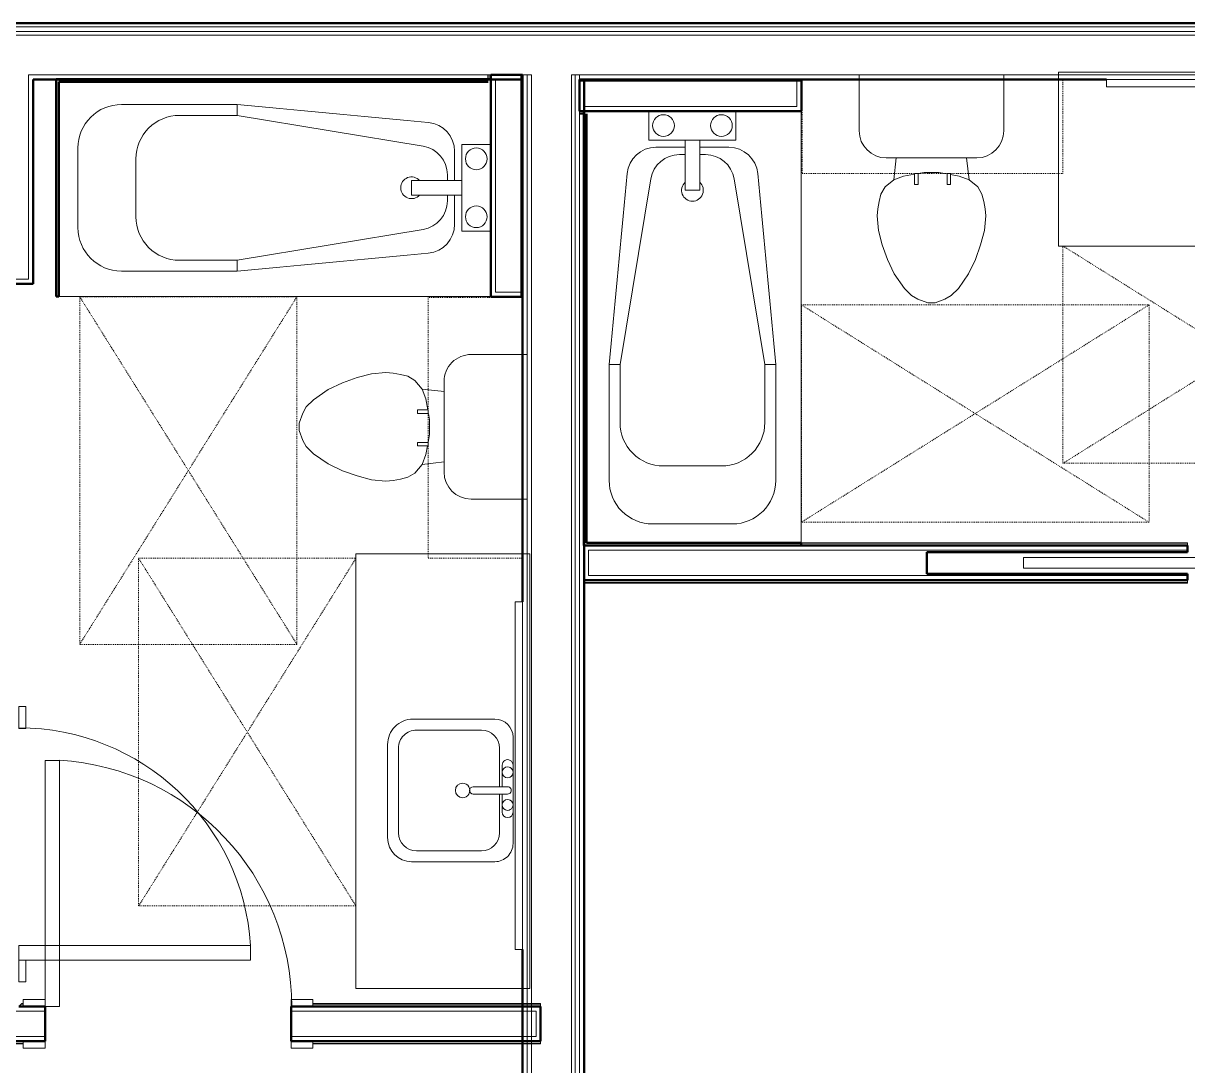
# Model space of a CAD drawing. Header units: inches. Extents: x -4218 to -1830, y 9756 to 12426.
# Drawn here: x -3411.9 to -3251.1, y 10237.2 to 10381.2 of the extents above; entities that cross this region are included whole.
import ezdxf

# ---------------------------------------------------------------- set-up
doc = ezdxf.new("R2010")
doc.units = ezdxf.units.IN
doc.header["$MEASUREMENT"] = 0
doc.linetypes.add('Dash', pattern=[0.25, 0.125, -0.125])
for name, color, linetype, lineweight in [('0-1', 7, 'Continuous', 5), ('0-2', 252, 'Continuous', 9), ('A-DOOR-1', 7, 'Continuous', 9), ('A-DOOR-2', 50, 'Continuous', 20), ('A-DOOR-FRAM-1', 50, 'Continuous', 20), ('A-GENM-HDLN-1', 7, 'Dash', 9), ('A-WALL-1', 250, 'Continuous', 50), ('A-WALL-2', 10, 'Continuous', 13), ('A-WALL-3', 253, 'Continuous', 9), ('A-WALL-4', 254, 'Continuous', 9), ('A-WALL-5', 252, 'Continuous', 9), ('A-WALL-6', 7, 'Continuous', 9), ('I-WALL-1', 250, 'Continuous', 50), ('I-WALL-2', 254, 'Continuous', 9), ('I-WALL-3', 253, 'Continuous', 9), ('I-WALL-4', 252, 'Continuous', 9), ('P-SANR-FIXT-1', 7, 'Continuous', 9), ('P-SANR-FIXT-2', 252, 'Continuous', 9), ('P-SANR-FIXT-3', 253, 'Continuous', 9), ('P-SANR-FIXT-5', 254, 'Continuous', 9), ('Q-CASE-2', 252, 'Continuous', 9), ('Q-CASE-3', 7, 'Continuous', 9), ('Q-CASE-5', 254, 'Continuous', 9), ('Q-CASE-6', 7, 'Dash', 9)]:
    doc.layers.add(name, color=color, linetype=linetype, lineweight=lineweight)

# ---------------------------------------------------------------- blocks, each defined once
blk = doc.blocks.new('Basic Wall _ INT - W4BØF - _5_8 GYP - 2X4 WOOD_BATT_ - 5_8 GYP_ - ___-2683470-BACKGROUND - 1ST FLOOR')
at = {"layer": 'A-WALL-3'}
for p, q in [((-3412.5, 10245.41), (-3412.52, 10245.39)), ((-3412.32, 10245.59), (-3412.38, 10245.53)), ((-3412.17, 10245.74), (-3412.32, 10245.6)), ((-3412.11, 10245.8), (-3412.17, 10245.74)), ((-3371.9, 10245.39), (-3374.9, 10245.39)), ((-3342.97, 10245.74), (-3340.47, 10245.74)), ((-3340.47, 10245.39), (-3342.97, 10245.39)), ((-3340.47, 10245.74), (-3340.47, 10245.8)), ((-3340.47, 10245.6), (-3340.47, 10245.74)), ((-3340.47, 10245.53), (-3340.47, 10245.59)), ((-3340.47, 10245.39), (-3340.47, 10245.41))]:
    blk.add_line(p, q, dxfattribs=at)
at = {"layer": 'A-WALL-5'}
for p, q in [((-3411.9, 10245.39), (-3412.52, 10245.39)), ((-3412.17, 10245.74), (-3411.9, 10245.74)), ((-3371.9, 10245.74), (-3342.98, 10245.74)), ((-3342.98, 10245.39), (-3371.9, 10245.39)), ((-3342.97, 10245.8), (-3340.47, 10245.8)), ((-3340.47, 10245.51), (-3342.97, 10245.51)), ((-3340.47, 10245.8), (-3340.47, 10245.51)), ((-3340.47, 10245.51), (-3340.47, 10245.43)), ((-3340.47, 10245.43), (-3340.47, 10245.39))]:
    blk.add_line(p, q, dxfattribs=at)
at = {"layer": 'A-WALL-6'}
for p, q in [((-3411.9, 10245.51), (-3412.4, 10245.51)), ((-3412.11, 10245.8), (-3411.9, 10245.8)), ((-3371.9, 10245.8), (-3342.98, 10245.8)), ((-3342.98, 10245.51), (-3371.9, 10245.51))]:
    blk.add_line(p, q, dxfattribs=at)
at = {"layer": 'A-WALL-6', "flags": 128}
for points in [[(-3412.48, 10245.43), (-3412.46, 10245.45), (-3412.44, 10245.47), (-3412.42, 10245.49), (-3412.41, 10245.5), (-3412.4, 10245.51), (-3412.4, 10245.51)], [(-3412.4, 10245.51), (-3412.38, 10245.53), (-3412.32, 10245.59), (-3412.23, 10245.68), (-3412.11, 10245.8)]]:
    blk.add_lwpolyline(points, dxfattribs=at)
blk = doc.blocks.new('Basic Wall _ INT - W4BØF - _5_8 GYP - 2X4 WOOD_BATT_ - 5_8 GYP_ - ___-2683471-BACKGROUND - 1ST FLOOR')
at = {"layer": 'A-WALL-3'}
for p, q in [((-3414.9, 10240.64), (-3414.9, 10240.62)), ((-3414.9, 10240.5), (-3414.9, 10240.44)), ((-3414.9, 10240.43), (-3414.9, 10240.29)), ((-3414.9, 10240.29), (-3414.9, 10240.23)), ((-3408.9, 10240.64), (-3411.9, 10240.64)), ((-3371.9, 10240.64), (-3374.9, 10240.64)), ((-3340.47, 10240.64), (-3342.97, 10240.64)), ((-3342.97, 10240.29), (-3340.47, 10240.29)), ((-3340.47, 10240.62), (-3340.47, 10240.64)), ((-3340.47, 10240.44), (-3340.47, 10240.5)), ((-3340.47, 10240.29), (-3340.47, 10240.43)), ((-3340.47, 10240.23), (-3340.47, 10240.29))]:
    blk.add_line(p, q, dxfattribs=at)
at = {"layer": 'A-WALL-5'}
for p, q in [((-3411.9, 10240.64), (-3414.9, 10240.64)), ((-3414.9, 10240.29), (-3411.9, 10240.29)), ((-3342.98, 10240.64), (-3371.9, 10240.64)), ((-3371.9, 10240.29), (-3342.98, 10240.29)), ((-3342.97, 10240.51), (-3340.47, 10240.51)), ((-3342.97, 10240.23), (-3340.47, 10240.23)), ((-3340.47, 10240.64), (-3340.47, 10240.6)), ((-3340.47, 10240.6), (-3340.47, 10240.51)), ((-3340.47, 10240.51), (-3340.47, 10240.23))]:
    blk.add_line(p, q, dxfattribs=at)
at = {"layer": 'A-WALL-6'}
for p, q in [((-3414.9, 10240.6), (-3414.9, 10240.64)), ((-3414.9, 10240.51), (-3414.9, 10240.6)), ((-3414.9, 10240.51), (-3411.9, 10240.51)), ((-3414.9, 10240.23), (-3414.9, 10240.51)), ((-3414.9, 10240.23), (-3411.9, 10240.23)), ((-3371.9, 10240.51), (-3342.98, 10240.51)), ((-3371.9, 10240.23), (-3342.98, 10240.23))]:
    blk.add_line(p, q, dxfattribs=at)
blk = doc.blocks.new('SWING - SINGLE - FLUSH - 2-8 x 6-8 - PASSAGE-3199406-BACKGROUND - 1ST FLOOR')
at = {"layer": 'A-DOOR-1'}
blk.add_arc((16, 2.37), 32.07, 93.5759, 180, dxfattribs=at)
at = {"layer": 'A-DOOR-2'}
for p, q in [((14, 2.37), (14, 34.38)), ((16, 34.38), (14, 34.38)), ((16, 2.37), (16, 34.38)), ((16, 2.37), (14, 2.37))]:
    blk.add_line(p, q, dxfattribs=at)
at = {"layer": 'A-DOOR-FRAM-1'}
for p, q in [((-16, 3.37), (-19, 3.37)), ((-19, 3.37), (-19, 2.37)), ((-16, 2.37), (-16, 3.37)), ((19, 3.37), (16, 3.37)), ((16, 3.37), (16, 2.37)), ((19, 2.37), (19, 3.37)), ((-19, 2.37), (-16, 2.37)), ((16, 2.37), (19, 2.37)), ((-16, -2.38), (-19, -2.38)), ((-19, -2.38), (-19, -3.38)), ((-16, -3.38), (-16, -2.38)), ((19, -2.38), (16, -2.38)), ((16, -2.38), (16, -3.38)), ((19, -3.38), (19, -2.38)), ((-19, -3.38), (-16, -3.38)), ((16, -3.38), (19, -3.38))]:
    blk.add_line(p, q, dxfattribs=at)
blk = doc.blocks.new('SWING - SINGLE - FLUSH - 2-10 x 6-8 - PRIVACY-3199405-BACKGROUND - 1ST FLOOR')
at = {"layer": 'A-DOOR-1'}
blk.add_arc((17, -2.38), 34.07, 180, 266.6343, dxfattribs=at)
at = {"layer": 'A-DOOR-2'}
for p, q in [((15, -2.38), (15, -36.38)), ((17, -2.38), (15, -2.38)), ((17, -2.38), (17, -36.38)), ((17, -36.38), (15, -36.38))]:
    blk.add_line(p, q, dxfattribs=at)
at = {"layer": 'A-DOOR-FRAM-1'}
for p, q in [((-20, 2.37), (-20, 3.37)), ((-20, 3.37), (-17, 3.37)), ((-17, 3.37), (-17, 2.37)), ((17, 2.37), (17, 3.37)), ((17, 3.37), (20, 3.37)), ((20, 3.37), (20, 2.37)), ((-17, 2.37), (-20, 2.37)), ((20, 2.37), (17, 2.37)), ((-20, -2.38), (-17, -2.38)), ((-20, -3.38), (-20, -2.38)), ((-17, -2.38), (-17, -3.38)), ((17, -2.38), (20, -2.38)), ((17, -3.38), (17, -2.38)), ((20, -2.38), (20, -3.38)), ((-17, -3.38), (-20, -3.38)), ((20, -3.38), (17, -3.38))]:
    blk.add_line(p, q, dxfattribs=at)
blk = doc.blocks.new('Basic Wall _ INT - W4BØF - _5_8 GYP - 2X4 WOOD_BATT_ - 5_8 GYP_ - ___-2701494-BACKGROUND - 1ST FLOOR')
at = {"layer": 'A-WALL-3'}
for p, q in [((-3334.47, 10304.29), (-3334.47, 10304.27)), ((-3334.47, 10304.15), (-3334.47, 10304.09)), ((-3334.47, 10304.08), (-3334.47, 10303.94)), ((-3334.47, 10303.94), (-3334.47, 10303.88))]:
    blk.add_line(p, q, dxfattribs=at)
at = {"layer": 'A-WALL-5'}
for p, q in [((-3334.47, 10304.25), (-3334.47, 10304.29)), ((-3334.47, 10304.29), (-3251.15, 10304.29)), ((-3334.47, 10304.16), (-3334.47, 10304.25)), ((-3334.47, 10304.14), (-3334.47, 10304.16)), ((-3334.47, 10304.09), (-3334.47, 10304.14)), ((-3334.47, 10303.88), (-3334.47, 10304.09)), ((-3251.15, 10303.94), (-3334.47, 10303.94)), ((-3251.15, 10304.27), (-3251.15, 10304.29)), ((-3251.15, 10304.09), (-3251.15, 10304.15)), ((-3251.15, 10303.94), (-3251.15, 10304.08)), ((-3251.15, 10303.88), (-3251.15, 10303.94)), ((-3217.15, 10304.29), (-3217.15, 10304.27)), ((-3217.15, 10304.29), (-3208.35, 10304.29)), ((-3217.15, 10304.15), (-3217.15, 10304.09)), ((-3217.15, 10304.08), (-3217.15, 10303.94)), ((-3217.15, 10303.94), (-3217.15, 10303.88)), ((-3208.35, 10303.94), (-3217.15, 10303.94)), ((-3208.35, 10304.27), (-3208.35, 10304.29)), ((-3208.35, 10304.09), (-3208.35, 10304.15)), ((-3208.35, 10303.94), (-3208.35, 10304.08)), ((-3208.35, 10303.88), (-3208.35, 10303.94))]:
    blk.add_line(p, q, dxfattribs=at)
at = {"layer": 'A-WALL-6'}
for p, q in [((-3334.47, 10304.16), (-3251.15, 10304.16)), ((-3251.15, 10303.88), (-3334.47, 10303.88)), ((-3251.15, 10304.29), (-3251.15, 10304.25)), ((-3251.15, 10304.25), (-3251.15, 10304.16)), ((-3251.15, 10304.16), (-3251.15, 10303.88)), ((-3217.15, 10304.25), (-3217.15, 10304.29)), ((-3217.15, 10304.16), (-3217.15, 10304.25)), ((-3217.15, 10304.16), (-3208.35, 10304.16)), ((-3217.15, 10303.88), (-3217.15, 10304.16)), ((-3208.35, 10303.88), (-3217.15, 10303.88)), ((-3208.35, 10304.29), (-3208.35, 10304.25)), ((-3208.35, 10304.25), (-3208.35, 10304.16)), ((-3208.35, 10304.16), (-3208.35, 10303.88))]:
    blk.add_line(p, q, dxfattribs=at)
blk = doc.blocks.new('Basic Wall _ INT - W4BØF - _5_8 GYP - 2X4 WOOD_BATT_ - 5_8 GYP_ - ___-2701495-BACKGROUND - 1ST FLOOR')
at = {"layer": 'A-WALL-3'}
for p, q in [((-3208.64, 10309.39), (-3208.75, 10309.39)), ((-3208.55, 10309.39), (-3208.63, 10309.39)), ((-3208.49, 10309.39), (-3208.54, 10309.39)), ((-3208.35, 10309.45), (-3208.35, 10309.16)), ((-3208.35, 10309.16), (-3208.35, 10309.1))]:
    blk.add_line(p, q, dxfattribs=at)
at = {"layer": 'A-WALL-4'}
for p, q in [((-3208.35, 10309.39), (-3208.35, 10309.45)), ((-3208.35, 10309.25), (-3208.35, 10309.39)), ((-3208.35, 10309.18), (-3208.35, 10309.24)), ((-3208.35, 10309.04), (-3208.35, 10309.06))]:
    blk.add_line(p, q, dxfattribs=at)
at = {"layer": 'A-WALL-5'}
for p, q in [((-3251.15, 10309.39), (-3304.51, 10309.39)), ((-3304.51, 10309.04), (-3251.15, 10309.04)), ((-3251.15, 10309.39), (-3251.15, 10309.45)), ((-3251.15, 10309.25), (-3251.15, 10309.39)), ((-3251.15, 10309.18), (-3251.15, 10309.24)), ((-3251.15, 10309.04), (-3251.15, 10309.06)), ((-3217.15, 10309.45), (-3217.15, 10309.39)), ((-3217.15, 10309.39), (-3217.15, 10309.25)), ((-3208.76, 10309.39), (-3217.15, 10309.39)), ((-3217.15, 10309.24), (-3217.15, 10309.18)), ((-3217.15, 10309.06), (-3217.15, 10309.04)), ((-3217.15, 10309.04), (-3208.35, 10309.04)), ((-3208.64, 10309.45), (-3208.75, 10309.45)), ((-3208.55, 10309.45), (-3208.63, 10309.45)), ((-3208.49, 10309.45), (-3208.54, 10309.45)), ((-3208.35, 10309.1), (-3208.35, 10309.08)), ((-3208.35, 10309.08), (-3208.35, 10309.04))]:
    blk.add_line(p, q, dxfattribs=at)
at = {"layer": 'A-WALL-6'}
for p, q in [((-3251.15, 10309.45), (-3304.51, 10309.45)), ((-3251.15, 10309.16), (-3304.51, 10309.16)), ((-3251.15, 10309.45), (-3251.15, 10309.16)), ((-3251.15, 10309.16), (-3251.15, 10309.08)), ((-3251.15, 10309.08), (-3251.15, 10309.04)), ((-3217.15, 10309.16), (-3217.15, 10309.45)), ((-3208.76, 10309.45), (-3217.15, 10309.45)), ((-3208.35, 10309.16), (-3217.15, 10309.16)), ((-3217.15, 10309.08), (-3217.15, 10309.16)), ((-3217.15, 10309.04), (-3217.15, 10309.08))]:
    blk.add_line(p, q, dxfattribs=at)
blk = doc.blocks.new('POCKET - FLUSH - 2-10 x 6-8-2882529-BACKGROUND - 1ST FLOOR')
at = {"layer": 'A-DOOR-2'}
for p, q in [((-39.67, 0.75), (-39.67, -0.75)), ((-5.67, 0.75), (-39.67, 0.75)), ((-5.67, -0.75), (-5.67, 0.75)), ((-39.67, -0.75), (-5.67, -0.75))]:
    blk.add_line(p, q, dxfattribs=at)
blk = doc.blocks.new('Toilet-Domestic-3D - Toilet-Domestic-3D-V110-BACKGROUND - 1ST FLOOR')
at = {"layer": 'P-SANR-FIXT-1'}
for p, q in [((-2.74, 11), (-1.87, 11.5)), ((-1.87, 11.5), (-0.5, 12)), ((-0.5, 12), (0.5, 12)), ((0.5, 12), (1.87, 11.5)), ((1.87, 11.5), (2.74, 11)), ((-5.13, 8), (-3.74, 10)), ((-3.74, 10), (-2.74, 11)), ((2.74, 11), (3.74, 10)), ((3.74, 10), (5.13, 8)), ((-6.06, 6), (-5.13, 8)), ((5.13, 8), (6.06, 6)), ((-6.79, 4), (-6.06, 6)), ((6.06, 6), (6.79, 4)), ((-7.33, 1.99), (-6.79, 4)), ((6.79, 4), (7.33, 1.99)), ((-7.5, 0), (-7.33, 1.99)), ((7.33, 1.99), (7.5, 0)), ((-7.41, -1), (-7.5, 0)), ((-7.24, -2), (-7.41, -1)), ((7.41, -1), (7.24, -2)), ((7.5, 0), (7.41, -1)), ((-6.97, -3), (-7.24, -2)), ((-6.4, -4), (-6.97, -3)), ((6.97, -3), (6.4, -4)), ((7.24, -2), (6.97, -3)), ((-5.21, -5), (-6.4, -4)), ((6.4, -4), (5.21, -5)), ((-3.84, -5.5), (-5.21, -5)), ((-4.86, -8.02), (-5.21, -5)), ((-2.65, -5.71), (-3.84, -5.5)), ((-1, -6), (-2.16, -5.8)), ((1, -6), (-1, -6)), ((1.85, -5.85), (1, -6)), ((3.84, -5.5), (2.34, -5.76)), ((5.21, -5), (3.84, -5.5)), ((4.86, -8.02), (5.21, -5)), ((6.25, -8.02), (-6.25, -8.02)), ((-9.98, -11.75), (-9.98, -18.85)), ((9.98, -18.85), (9.98, -11.75))]:
    blk.add_line(p, q, dxfattribs=at)
for centre, start, end in [((-6.25, -11.75), 90, 180), ((6.25, -11.75), 0, 90)]:
    blk.add_arc(centre, 3.73, start, end, dxfattribs=at)
at = {"layer": 'P-SANR-FIXT-2'}
for p, q in [((-9.98, -18.85), (-9.98, -19.48)), ((9.98, -19.48), (9.98, -18.85))]:
    blk.add_line(p, q, dxfattribs=at)
at = {"layer": 'P-SANR-FIXT-3'}
blk.add_line((-9.98, -19.48), (9.98, -19.48), dxfattribs=at)
blk = doc.blocks.new('Bath Vanity - Bath Vanity 60_-V129-BACKGROUND - 1ST FLOOR')
at = {"layer": 'Q-CASE-2'}
for p, q in [((30.74, 0), (-29.26, 0)), ((-29.26, 0), (-29.26, -1)), ((30.74, -0.38), (30.74, 0)), ((30.74, -1), (30.74, -0.38))]:
    blk.add_line(p, q, dxfattribs=at)
at = {"layer": 'Q-CASE-3'}
for p, q in [((-29.26, -1), (-29.26, -24)), ((30.74, -24), (30.74, -1)), ((-29.26, -24), (30.74, -24))]:
    blk.add_line(p, q, dxfattribs=at)
blk = doc.blocks.new('Bath Tub - Maestro - 60_x30_-V115-BACKGROUND - 1ST FLOOR')
at = {"layer": 'P-SANR-FIXT-1'}
for p, q in [((59.62, 0), (0.37, 0)), ((35, -3.5), (51, -3.5)), ((35, -5), (35, -3.5)), ((35, -5), (9.35, -9.26)), ((43, -5), (35, -5)), ((4, -9), (0.37, -9)), ((4, -14), (4, -9)), ((57, -9.5), (57, -20.5)), ((5, -14), (5, -9.96)), ((49, -19), (49, -11)), ((4, -16), (4, -14)), ((4, -14), (10.94, -14)), ((6, -13.2), (6, -14)), ((10.94, -16), (10.94, -14)), ((4, -21), (4, -16)), ((10.94, -16), (4, -16)), ((5, -20.04), (5, -16)), ((6, -16), (6, -16.8)), ((9.35, -20.74), (35, -25)), ((0.37, -21), (4, -21)), ((35, -25), (35, -26.5)), ((35, -25), (43, -25)), ((51, -26.5), (35, -26.5))]:
    blk.add_line(p, q, dxfattribs=at)
at = {"layer": 'P-SANR-FIXT-1', "flags": 128}
for points in [[(8.63, -5.97), (11.56, -5.7), (14.49, -5.42), (17.42, -5.15), (20.35, -4.87), (23.28, -4.6), (26.21, -4.32), (29.14, -4.05), (32.07, -3.77), (35, -3.5)], [(35, -26.5), (32.07, -26.23), (29.14, -25.95), (26.21, -25.68), (23.28, -25.4), (20.35, -25.13), (17.42, -24.85), (14.49, -24.58), (11.56, -24.3), (8.63, -24.03)]]:
    blk.add_lwpolyline(points, dxfattribs=at)
at = {"layer": 'P-SANR-FIXT-1'}
for centre, radius, start, end in [((51, -9.5), 6, 0, 90), ((9, -9.96), 4, 95.3558, 180), ((43, -11), 6, 360, 90), ((2, -11), 1.5, 0, 180), ((10, -13.2), 4, 99.4223, 180), ((2, -11), 1.5, 180, 360), ((10.94, -15), 1.5, 0, 137.9289), ((10.94, -15), 1.5, 222.0711, 360), ((2, -19), 1.5, 0, 180), ((10, -16.8), 4, 180, 260.5777), ((2, -19), 1.5, 180, 360), ((43, -19), 6, 270, 0), ((9, -20.04), 4, 180, 264.6442), ((51, -20.5), 6, 270, 0)]:
    blk.add_arc(centre, radius, start, end, dxfattribs=at)
at = {"layer": 'P-SANR-FIXT-2'}
for p, q in [((0.37, 0), (0, 0)), ((60, 0), (59.62, 0)), ((0.37, -9), (0, -9)), ((0, -21), (0.37, -21))]:
    blk.add_line(p, q, dxfattribs=at)
at = {"layer": 'P-SANR-FIXT-3'}
for p, q in [((0, 0), (0, -9)), ((60, -29.97), (60, 0)), ((0, -9), (0, -21)), ((0, -21), (0, -29.97)), ((0, -30), (60, -30))]:
    blk.add_line(p, q, dxfattribs=at)
at = {"layer": 'P-SANR-FIXT-5'}
blk.add_line((0, -9), (0, -21), dxfattribs=at)
blk = doc.blocks.new('ADA Clearances - 30_x48_-1721104-BACKGROUND - 1ST FLOOR')
at = {"layer": 'A-GENM-HDLN-1'}
for p, q in [((15, 24), (-15, -24)), ((-15, 24), (15, -24)), ((-15, -24), (-15, 24)), ((-15, 24), (15, 24)), ((15, 24), (15, -24)), ((15, -24), (-15, -24))]:
    blk.add_line(p, q, dxfattribs=at)
blk = doc.blocks.new('ADA Clearances - 30_x48_-V113-BACKGROUND - 1ST FLOOR')
at = {"layer": 'A-GENM-HDLN-1'}
for p, q in [((15, 24), (-15, -24)), ((-15, 24), (15, -24)), ((-15, 24), (15, 24)), ((15, 24), (15, -24)), ((15, -24), (-15, -24))]:
    blk.add_line(p, q, dxfattribs=at)
blk = doc.blocks.new('BATHROOM MIRROR - BATHROOM MIRROR 48_-3124766-BACKGROUND - 1ST FLOOR')
at = {"layer": 'Q-CASE-3'}
for p, q in [((24.74, 24), (-23.26, 24)), ((-23.26, 23), (-23.26, 24)), ((-23.26, 23), (24.74, 23)), ((24.74, 24), (24.74, 23))]:
    blk.add_line(p, q, dxfattribs=at)
at = {"layer": 'Q-CASE-5'}
blk.add_line((21.74, 24), (-20.26, 24), dxfattribs=at)
blk = doc.blocks.new('300 Series Wall Hung Cabinet_326 - 36_-2909952-BACKGROUND - 1ST FLOOR')
at = {"layer": 'Q-CASE-3'}
for p, q in [((-2.5, -13.19), (-2.01, -13.19)), ((-2.5, -13.19), (-2.5, -14.69)), ((-2.01, -14.69), (-2.01, -13.19)), ((2, -13.19), (2.49, -13.19)), ((2, -13.19), (2, -14.69)), ((2.49, -14.69), (2.49, -13.19)), ((-2.5, -14.69), (-2.01, -14.69)), ((2, -14.69), (2.49, -14.69))]:
    blk.add_line(p, q, dxfattribs=at)
at = {"layer": 'Q-CASE-6'}
for p, q in [((18, -0.19), (-18, -0.19)), ((-18, -0.19), (-18, -13.19)), ((18, -13.19), (18, -0.19)), ((-18, -13.19), (18, -13.19))]:
    blk.add_line(p, q, dxfattribs=at)
blk = doc.blocks.new('Basic Wall _ INT - W4FØF - INT - _5_8 GYP - 2X4 WOOD_BATT__ - ___-3090470-BACKGROUND - 1ST FLOOR')
at = {"layer": 'A-WALL-3'}
for p, q in [((-3335.1, 10369), (-3335.1, 10369.04)), ((-3334.51, 10369.04), (-3335.1, 10369.04)), ((-3335.1, 10368.92), (-3335.1, 10369)), ((-3335.1, 10368.91), (-3335.1, 10368.92)), ((-3335.1, 10368.63), (-3335.1, 10368.91)), ((-3335.1, 10368.69), (-3334.51, 10368.69))]:
    blk.add_line(p, q, dxfattribs=at)
at = {"layer": 'A-WALL-4'}
for p, q in [((-3335.1, 10369.04), (-3335.1, 10369.02)), ((-3335.1, 10368.9), (-3335.1, 10368.84)), ((-3335.1, 10368.83), (-3335.1, 10368.69)), ((-3335.1, 10368.69), (-3335.1, 10368.63))]:
    blk.add_line(p, q, dxfattribs=at)
at = {"layer": 'A-WALL-5'}
for p, q in [((-3335.1, 10368.91), (-3334.51, 10368.91)), ((-3335.1, 10368.63), (-3334.51, 10368.63)), ((-3304.47, 10369.02), (-3304.47, 10369.04)), ((-3304.47, 10368.84), (-3304.47, 10368.9)), ((-3304.47, 10368.69), (-3304.47, 10368.83)), ((-3304.47, 10368.63), (-3304.47, 10368.69))]:
    blk.add_line(p, q, dxfattribs=at)
at = {"layer": 'A-WALL-6'}
for p, q in [((-3304.47, 10369.04), (-3304.47, 10369)), ((-3304.47, 10369), (-3304.47, 10368.91)), ((-3304.47, 10368.91), (-3304.47, 10368.63))]:
    blk.add_line(p, q, dxfattribs=at)
blk = doc.blocks.new('M_Sink Vanity-Square - 500 x 440mm-1352614-BACKGROUND - 1ST FLOOR')
at = {"layer": 'P-SANR-FIXT-1'}
for p, q in [((7.96, 7.09), (-6.72, 7.09)), ((3.62, 7.09), (-2.88, 7.09)), ((0.12, 5.22), (-5.22, 5.22)), ((-2.88, 5.59), (0.12, 5.59)), ((0.12, 6.33), (0.12, 1.59)), ((1.12, 6.33), (1.12, 1.59)), ((1.12, 5.59), (3.62, 5.59)), ((6.46, 5.22), (1.12, 5.22)), ((-9.22, 4.59), (-9.22, -6.73)), ((10.46, -6.91), (10.46, 4.59)), ((-7.72, 2.72), (-7.72, -6.23)), ((8.96, -6.23), (8.96, 2.72)), ((-5.22, -8.73), (6.46, -8.73)), ((-5.72, -10.23), (7.14, -10.23))]:
    blk.add_line(p, q, dxfattribs=at)
for centre, radius, start, end in [((-6.72, 4.59), 2.5, 90, 180), ((-2.88, 6.34), 0.75, 90, 270), ((-1.88, 6.34), 0.75, 360, 180), ((0.62, 6.33), 0.5, 360, 180), ((2.62, 6.34), 0.75, 360, 180), ((3.62, 6.34), 0.75, 270, 90), ((7.96, 4.59), 2.5, 360, 90), ((-5.22, 2.72), 2.5, 90, 180), ((-1.88, 6.34), 0.75, 180, 0), ((2.62, 6.34), 0.75, 180, 360), ((6.46, 2.72), 2.5, 0, 90), ((0.62, 0.13), 1, 360, 180), ((0.62, 0.13), 1, 180, 0), ((0.62, 1.59), 0.5, 180, 0), ((-5.22, -6.23), 2.5, 180, 270), ((6.46, -6.23), 2.5, 270, 0), ((-5.72, -6.73), 3.5, 180, 270), ((7.14, -6.91), 3.32, 270, 0)]:
    blk.add_arc(centre, radius, start, end, dxfattribs=at)
blk = doc.blocks.new('Bath Vanity - Bath Vanity 60_-V145-BACKGROUND - 1ST FLOOR')
at = {"layer": 'Q-CASE-2'}
for p, q in [((30.74, 0), (-29.26, 0)), ((-29.26, 0), (-29.26, -1)), ((30.74, -1), (30.74, 0))]:
    blk.add_line(p, q, dxfattribs=at)
at = {"layer": 'Q-CASE-3'}
for p, q in [((-29.26, -1), (-29.26, -24)), ((30.74, -24), (30.74, -1.01)), ((-29.26, -24), (30.74, -24))]:
    blk.add_line(p, q, dxfattribs=at)
blk = doc.blocks.new('Bath Tub - Maestro - 60_x30_-V146-BACKGROUND - 1ST FLOOR')
at = {"layer": 'P-SANR-FIXT-1'}
for p, q in [((59.62, 0), (0.37, 0)), ((35, -3.5), (51, -3.5)), ((35, -5), (35, -3.5)), ((35, -5), (9.35, -9.26)), ((43, -5), (35, -5)), ((4, -9), (0.37, -9)), ((4, -14), (4, -9)), ((57, -9.5), (57, -20.5)), ((5, -14), (5, -9.96)), ((49, -19), (49, -11)), ((4, -16), (4, -14)), ((4, -14), (10.94, -14)), ((6, -13.2), (6, -14)), ((10.94, -16), (10.94, -14)), ((4, -21), (4, -16)), ((10.94, -16), (4, -16)), ((5, -20.04), (5, -16)), ((6, -16), (6, -16.8)), ((9.35, -20.74), (35, -25)), ((0.37, -21), (4, -21)), ((35, -25), (35, -26.5)), ((35, -25), (43, -25)), ((51, -26.5), (35, -26.5))]:
    blk.add_line(p, q, dxfattribs=at)
at = {"layer": 'P-SANR-FIXT-1', "flags": 128}
for points in [[(8.63, -5.97), (11.56, -5.7), (14.49, -5.42), (17.42, -5.15), (20.35, -4.87), (23.28, -4.6), (26.21, -4.32), (29.14, -4.05), (32.07, -3.77), (35, -3.5)], [(35, -26.5), (32.07, -26.23), (29.14, -25.95), (26.21, -25.68), (23.28, -25.4), (20.35, -25.13), (17.42, -24.85), (14.49, -24.58), (11.56, -24.3), (8.63, -24.03)]]:
    blk.add_lwpolyline(points, dxfattribs=at)
at = {"layer": 'P-SANR-FIXT-1'}
for centre, radius, start, end in [((51, -9.5), 6, 0, 90), ((9, -9.96), 4, 95.3558, 180), ((43, -11), 6, 360, 90), ((2, -11), 1.5, 0, 180), ((10, -13.2), 4, 99.4223, 180), ((2, -11), 1.5, 180, 360), ((10.94, -15), 1.5, 0, 137.9289), ((10.94, -15), 1.5, 222.0711, 360), ((2, -19), 1.5, 0, 180), ((10, -16.8), 4, 180, 260.5777), ((2, -19), 1.5, 180, 360), ((43, -19), 6, 270, 0), ((9, -20.04), 4, 180, 264.6442), ((51, -20.5), 6, 270, 0)]:
    blk.add_arc(centre, radius, start, end, dxfattribs=at)
at = {"layer": 'P-SANR-FIXT-2'}
for p, q in [((0.37, 0), (0, 0)), ((60, 0), (59.62, 0)), ((60, -29.97), (60, 0)), ((0.37, -9), (0, -9)), ((0, -21), (0.37, -21))]:
    blk.add_line(p, q, dxfattribs=at)
at = {"layer": 'P-SANR-FIXT-3'}
for p, q in [((0, 0), (0, -9)), ((0, -9), (0, -21)), ((0, -21), (0, -29.97)), ((0, -30), (60, -30))]:
    blk.add_line(p, q, dxfattribs=at)
at = {"layer": 'P-SANR-FIXT-5'}
blk.add_line((0, -9), (0, -21), dxfattribs=at)
blk = doc.blocks.new('Basic Wall _ INT - W4FØF - INT - _5_8 GYP - 2X4 WOOD_BATT__ - ___-3091944-BACKGROUND - 1ST FLOOR')
at = {"layer": 'A-WALL-3'}
for p, q in [((-3347.76, 10374.04), (-3347.49, 10374.04)), ((-3347.7, 10374.04), (-3347.7, 10373.46)), ((-3347.49, 10374.04), (-3347.47, 10374.04)), ((-3347.47, 10374.04), (-3347.43, 10374.04)), ((-3347.47, 10374.04), (-3347.47, 10374.04)), ((-3347.43, 10374.04), (-3347.41, 10374.04)), ((-3347.41, 10374.04), (-3347.39, 10374.04)), ((-3347.39, 10374.04), (-3347.35, 10374.04)), ((-3347.35, 10373.45), (-3347.35, 10374.04))]:
    blk.add_line(p, q, dxfattribs=at)
at = {"layer": 'A-WALL-4'}
for p, q in [((-3347.7, 10374.04), (-3347.76, 10374.04)), ((-3347.55, 10374.04), (-3347.7, 10374.04)), ((-3347.49, 10374.04), (-3347.55, 10374.04)), ((-3347.35, 10374.04), (-3347.37, 10374.04))]:
    blk.add_line(p, q, dxfattribs=at)
at = {"layer": 'A-WALL-5'}
for p, q in [((-3347.76, 10374.04), (-3347.76, 10373.46)), ((-3347.47, 10374.04), (-3347.47, 10373.46)), ((-3347.76, 10343.41), (-3347.7, 10343.41)), ((-3347.7, 10343.41), (-3347.55, 10343.41)), ((-3347.55, 10343.41), (-3347.49, 10343.41)), ((-3347.37, 10343.41), (-3347.35, 10343.41))]:
    blk.add_line(p, q, dxfattribs=at)
at = {"layer": 'A-WALL-6'}
for p, q in [((-3347.47, 10343.41), (-3347.76, 10343.41)), ((-3347.39, 10343.41), (-3347.47, 10343.41)), ((-3347.35, 10343.41), (-3347.39, 10343.41))]:
    blk.add_line(p, q, dxfattribs=at)
blk = doc.blocks.new('CTR - 1st Phase - Unit Layouts_rvt-1-BACKGROUND - 1ST FLOOR')
at = {"layer": 'A-WALL-1'}
for p, q in [((-3347.35, 10373.45), (-3407.35, 10373.45)), ((-3407.35, 10373.45), (-3407.35, 10373.07)), ((-3407.35, 10373.07), (-3407.35, 10343.45)), ((-3406.97, 10373.07), (-3347.72, 10373.07)), ((-3406.97, 10343.45), (-3406.97, 10373.07)), ((-3346.72, 10374.04), (-3347.35, 10374.04)), ((-3347.35, 10374.04), (-3347.35, 10343.41)), ((-3347.35, 10373.07), (-3347.35, 10373.45)), ((-3343.22, 10374.04), (-3346.72, 10374.04)), ((-3342.97, 10374.04), (-3343.22, 10374.04)), ((-3342.97, 10343.41), (-3342.97, 10374.04)), ((-3304.47, 10373.41), (-3335.1, 10373.41)), ((-3335.1, 10373.41), (-3335.1, 10373.16)), ((-3335.1, 10373.16), (-3335.1, 10369.66)), ((-3304.47, 10373.16), (-3304.47, 10373.41)), ((-3304.47, 10369.66), (-3304.47, 10373.16)), ((-3335.1, 10369.66), (-3335.1, 10369.04)), ((-3304.47, 10369.04), (-3304.47, 10369.66)), ((-3335.1, 10369.04), (-3304.47, 10369.04)), ((-3334.13, 10369.04), (-3334.51, 10369.04)), ((-3334.51, 10369.04), (-3334.51, 10309.04)), ((-3334.13, 10309.41), (-3334.13, 10368.66)), ((-3407.35, 10343.45), (-3406.97, 10343.45)), ((-3347.35, 10343.41), (-3346.72, 10343.41)), ((-3346.72, 10343.41), (-3343.22, 10343.41)), ((-3343.22, 10343.41), (-3342.97, 10343.41)), ((-3334.51, 10309.04), (-3334.13, 10309.04)), ((-3251.15, 10309.04), (-3334.47, 10309.04)), ((-3334.47, 10309.04), (-3334.47, 10308.41)), ((-3304.51, 10309.41), (-3334.13, 10309.41)), ((-3334.13, 10309.04), (-3304.51, 10309.04)), ((-3304.51, 10309.04), (-3304.51, 10309.41)), ((-3251.15, 10308.16), (-3251.15, 10309.04)), ((-3334.47, 10308.41), (-3334.47, 10304.91)), ((-3287.15, 10305.16), (-3287.15, 10308.16)), ((-3287.15, 10308.16), (-3251.15, 10308.16)), ((-3334.47, 10304.91), (-3334.47, 10304.29)), ((-3334.47, 10304.29), (-3251.15, 10304.29)), ((-3251.15, 10305.16), (-3287.15, 10305.16)), ((-3251.15, 10304.29), (-3251.15, 10305.16)), ((-3408.9, 10245.39), (-3412.52, 10245.39)), ((-3408.9, 10240.64), (-3408.9, 10245.39)), ((-3340.47, 10245.39), (-3374.9, 10245.39)), ((-3374.9, 10245.39), (-3374.9, 10240.64)), ((-3340.47, 10244.76), (-3340.47, 10245.39)), ((-3340.47, 10241.26), (-3340.47, 10244.76)), ((-3340.47, 10240.64), (-3340.47, 10241.26)), ((-3414.9, 10240.64), (-3408.9, 10240.64)), ((-3374.9, 10240.64), (-3340.47, 10240.64))]:
    blk.add_line(p, q, dxfattribs=at)
at = {"layer": 'A-WALL-2'}
for p, q in [((-3343.22, 10373.41), (-3346.72, 10373.41)), ((-3346.72, 10373.41), (-3346.72, 10344.04)), ((-3343.22, 10374.04), (-3343.22, 10373.41)), ((-3343.22, 10374.04), (-3343.22, 10373.41)), ((-3343.22, 10373.41), (-3343.22, 10344.04)), ((-3335.1, 10373.16), (-3334.47, 10373.16)), ((-3335.1, 10373.16), (-3334.47, 10373.16)), ((-3334.47, 10373.16), (-3305.1, 10373.16)), ((-3334.47, 10373.16), (-3334.47, 10369.66)), ((-3305.1, 10373.16), (-3304.47, 10373.16)), ((-3305.1, 10373.16), (-3304.47, 10373.16)), ((-3305.1, 10369.66), (-3305.1, 10373.16)), ((-3334.47, 10369.66), (-3305.1, 10369.66)), ((-3346.72, 10344.04), (-3343.22, 10344.04)), ((-3343.22, 10344.04), (-3343.22, 10343.41)), ((-3343.22, 10344.04), (-3343.22, 10343.41)), ((-3333.85, 10308.41), (-3251.15, 10308.41)), ((-3333.85, 10308.41), (-3333.85, 10304.91)), ((-3333.85, 10304.91), (-3251.15, 10304.91)), ((-3413.15, 10244.76), (-3408.9, 10244.76)), ((-3374.9, 10244.76), (-3341.1, 10244.76)), ((-3341.1, 10241.26), (-3341.1, 10244.76)), ((-3414.9, 10241.26), (-3408.9, 10241.26)), ((-3374.9, 10241.26), (-3341.1, 10241.26))]:
    blk.add_line(p, q, dxfattribs=at)
at = {"layer": 'A-WALL-3'}
for p, q in [((-3347.35, 10373.45), (-3407.35, 10373.45)), ((-3347.35, 10373.41), (-3347.35, 10373.07)), ((-3342.97, 10343.41), (-3342.97, 10374.04)), ((-3304.47, 10373.41), (-3334.47, 10373.41)), ((-3334.51, 10369.04), (-3334.51, 10309.04)), ((-3334.47, 10369.04), (-3334.13, 10369.04)), ((-3334.47, 10304.29), (-3334.47, 10309.04)), ((-3334.13, 10309.04), (-3334.47, 10309.04)), ((-3334.13, 10309.04), (-3304.51, 10309.04)), ((-3251.15, 10309.04), (-3304.51, 10309.04)), ((-3334.47, 10304.29), (-3251.15, 10304.29)), ((-3342.98, 10245.39), (-3371.9, 10245.39)), ((-3340.47, 10245.39), (-3340.47, 10240.64)), ((-3371.9, 10240.64), (-3342.98, 10240.64))]:
    blk.add_line(p, q, dxfattribs=at)
at = {"layer": 'A-WALL-4'}
for p, q in [((-3347.35, 10374.04), (-3342.97, 10374.04)), ((-3347.35, 10374.04), (-3347.35, 10373.45)), ((-3334.47, 10373.41), (-3335.1, 10373.41)), ((-3335.1, 10369.04), (-3335.1, 10373.41)), ((-3335.1, 10369.04), (-3334.51, 10369.04)), ((-3371.9, 10245.39), (-3374.9, 10245.39)), ((-3340.47, 10245.39), (-3342.97, 10245.39)), ((-3411.9, 10240.64), (-3408.9, 10240.64)), ((-3374.9, 10240.64), (-3371.9, 10240.64)), ((-3342.97, 10240.64), (-3340.47, 10240.64))]:
    blk.add_line(p, q, dxfattribs=at)
at = {"layer": 'A-WALL-5'}
for p, q in [((-3407.35, 10373.07), (-3407.35, 10373.41)), ((-3407.35, 10373.07), (-3407.35, 10343.45)), ((-3406.97, 10373.07), (-3347.72, 10373.07)), ((-3406.97, 10343.45), (-3406.97, 10373.07)), ((-3304.47, 10373.41), (-3304.47, 10369.04)), ((-3334.13, 10309.41), (-3334.13, 10368.66)), ((-3406.97, 10343.45), (-3407.35, 10343.45)), ((-3342.97, 10343.41), (-3347.35, 10343.41)), ((-3304.51, 10309.41), (-3334.13, 10309.41)), ((-3304.51, 10309.41), (-3304.51, 10309.04)), ((-3251.15, 10309.04), (-3251.15, 10308.16)), ((-3251.15, 10308.16), (-3287.15, 10308.16)), ((-3287.15, 10308.16), (-3287.15, 10305.16)), ((-3287.15, 10305.16), (-3251.15, 10305.16)), ((-3251.15, 10305.16), (-3251.15, 10304.29)), ((-3408.9, 10245.39), (-3408.9, 10240.64)), ((-3374.9, 10240.64), (-3374.9, 10245.39))]:
    blk.add_line(p, q, dxfattribs=at)
at = {"layer": '0-2'}
for name, p, rotation in [('Bath Tub - Maestro - 60_x30_-V146-BACKGROUND - 1ST FLOOR', (-3347.35, 10343.45), 180), ('Toilet-Domestic-3D - Toilet-Domestic-3D-V110-BACKGROUND - 1ST FLOOR', (-3286.51, 10354.56), 180), ('Bath Tub - Maestro - 60_x30_-V115-BACKGROUND - 1ST FLOOR', (-3304.51, 10369.04), 269.9999999997797), ('ADA Clearances - 30_x48_-V113-BACKGROUND - 1ST FLOOR', (-3244.35, 10335.41), 269.9999999999142), ('ADA Clearances - 30_x48_-1721104-BACKGROUND - 1ST FLOOR', (-3389.11, 10319.41), 180), ('300 Series Wall Hung Cabinet_326 - 36_-2909952-BACKGROUND - 1ST FLOOR', (-3342.79, 10325.29), 269.9999999998814), ('ADA Clearances - 30_x48_-1721104-BACKGROUND - 1ST FLOOR', (-3280.47, 10327.28), 269.9999999998911), ('Toilet-Domestic-3D - Toilet-Domestic-3D-V110-BACKGROUND - 1ST FLOOR', (-3361.82, 10325.45), 89.99999999984442), ('ADA Clearances - 30_x48_-V113-BACKGROUND - 1ST FLOOR', (-3380.97, 10283.29), 180), ('Bath Vanity - Bath Vanity 60_-V145-BACKGROUND - 1ST FLOOR', (-3341.97, 10278.65), 269.9999999997677), ('BATHROOM MIRROR - BATHROOM MIRROR 48_-3124766-BACKGROUND - 1ST FLOOR', (-3366.97, 10278.03), 269.9999999997988), ('SWING - SINGLE - FLUSH - 2-8 x 6-8 - PASSAGE-3199406-BACKGROUND - 1ST FLOOR', (-3414.9, 10267.81), 270), ('M_Sink Vanity-Square - 500 x 440mm-1352614-BACKGROUND - 1ST FLOOR', (-3351.37, 10275.86), 269.9999999995869), ('SWING - SINGLE - FLUSH - 2-10 x 6-8 - PRIVACY-3199405-BACKGROUND - 1ST FLOOR', (-3391.9, 10243.01), 180)]:
    blk.add_blockref(name, p, dxfattribs=dict(at, rotation=rotation))
for name, p in [('Basic Wall _ INT - W4FØF - INT - _5_8 GYP - 2X4 WOOD_BATT__ - ___-3091944-BACKGROUND - 1ST FLOOR', (0, 0)), ('300 Series Wall Hung Cabinet_326 - 36_-2909952-BACKGROUND - 1ST FLOOR', (-3286.35, 10373.6)), ('Bath Vanity - Bath Vanity 60_-V129-BACKGROUND - 1ST FLOOR', (-3239.71, 10374.41)), ('BATHROOM MIRROR - BATHROOM MIRROR 48_-3124766-BACKGROUND - 1ST FLOOR', (-3239.09, 10349.41)), ('Basic Wall _ INT - W4FØF - INT - _5_8 GYP - 2X4 WOOD_BATT__ - ___-3090470-BACKGROUND - 1ST FLOOR', (0, 0)), ('Basic Wall _ INT - W4BØF - _5_8 GYP - 2X4 WOOD_BATT_ - 5_8 GYP_ - ___-2701495-BACKGROUND - 1ST FLOOR', (0, 0)), ('POCKET - FLUSH - 2-10 x 6-8-2882529-BACKGROUND - 1ST FLOOR', (-3234.15, 10306.66)), ('Basic Wall _ INT - W4BØF - _5_8 GYP - 2X4 WOOD_BATT_ - 5_8 GYP_ - ___-2701494-BACKGROUND - 1ST FLOOR', (0, 0)), ('Basic Wall _ INT - W4BØF - _5_8 GYP - 2X4 WOOD_BATT_ - 5_8 GYP_ - ___-2683470-BACKGROUND - 1ST FLOOR', (0, 0)), ('Basic Wall _ INT - W4BØF - _5_8 GYP - 2X4 WOOD_BATT_ - 5_8 GYP_ - ___-2683471-BACKGROUND - 1ST FLOOR', (0, 0))]:
    blk.add_blockref(name, p, dxfattribs=at)
blk = doc.blocks.new('CTR - 1st Phase - Common Walls_rvt-1-BACKGROUND - 1ST FLOOR')
at = {"layer": 'A-WALL-2'}
for p, q in [((-3417.17, 10380.66), (-3410.55, 10380.66)), ((-3416.67, 10380.04), (-3410.55, 10380.04)), ((-3416.67, 10379.54), (-3411.17, 10379.54)), ((-3411.17, 10379.54), (-3410.55, 10379.54)), ((-3410.55, 10380.66), (-3208.5, 10380.66)), ((-3410.55, 10380.04), (-3208.5, 10380.04)), ((-3410.55, 10379.54), (-3208.5, 10379.54)), ((-3411.17, 10352.96), (-3411.17, 10374.04)), ((-3411.17, 10374.04), (-3410.55, 10374.04)), ((-3410.55, 10374.04), (-3342.35, 10374.04)), ((-3342.35, 10374.04), (-3341.72, 10374.04)), ((-3342.35, 10373.41), (-3342.35, 10374.04)), ((-3342.35, 10374.04), (-3341.72, 10374.04)), ((-3342.35, 10018.09), (-3342.35, 10373.41)), ((-3341.72, 10373.41), (-3341.72, 10374.04)), ((-3341.72, 10018.09), (-3341.72, 10373.41)), ((-3336.22, 10374.04), (-3335.72, 10374.04)), ((-3336.22, 10373.41), (-3336.22, 10374.04)), ((-3336.22, 10374.04), (-3335.72, 10374.04)), ((-3336.22, 10018.09), (-3336.22, 10373.41)), ((-3335.72, 10374.04), (-3335.1, 10374.04)), ((-3335.72, 10373.41), (-3335.72, 10374.04)), ((-3335.72, 10374.04), (-3335.1, 10374.04)), ((-3335.72, 10018.09), (-3335.72, 10373.41)), ((-3335.1, 10373.41), (-3335.1, 10374.04)), ((-3335.1, 10374.04), (-3208.5, 10374.04)), ((-3335.1, 10018.09), (-3335.1, 10373.41)), ((-3411.17, 10352.96), (-3411.17, 10352.46)), ((-3411.17, 10352.46), (-3411.17, 10351.84)), ((-3411.17, 10351.84), (-3411.17, 10351.34)), ((-3411.17, 10351.34), (-3411.17, 10345.84)), ((-3411.17, 10345.84), (-3411.17, 10351.34)), ((-3411.17, 10345.84), (-3454.92, 10345.84))]:
    blk.add_line(p, q, dxfattribs=at)
at = {"layer": 'I-WALL-1'}
for p, q in [((-3410.55, 10381.16), (-3417.8, 10381.16)), ((-3208.5, 10381.16), (-3410.55, 10381.16)), ((-3410.55, 10352.96), (-3410.55, 10373.41)), ((-3410.55, 10373.41), (-3342.97, 10373.41)), ((-3342.97, 10373.41), (-3342.97, 10301.29)), ((-3334.47, 10018.09), (-3334.47, 10373.41)), ((-3334.47, 10373.41), (-3262.35, 10373.41)), ((-3410.55, 10345.84), (-3410.55, 10352.96)), ((-3410.55, 10345.21), (-3410.55, 10345.84)), ((-3454.92, 10345.21), (-3410.55, 10345.21)), ((-3342.97, 10253.29), (-3342.97, 10018.09))]:
    blk.add_line(p, q, dxfattribs=at)
at = {"layer": 'I-WALL-2'}
for p, q in [((-3346.72, 10373.41), (-3343.22, 10373.41)), ((-3334.47, 10369.66), (-3334.47, 10373.16))]:
    blk.add_line(p, q, dxfattribs=at)
at = {"layer": 'I-WALL-3'}
for p, q in [((-3347.34, 10373.41), (-3346.72, 10373.41)), ((-3343.22, 10373.41), (-3342.97, 10373.41)), ((-3342.97, 10373.41), (-3342.97, 10343.41)), ((-3334.47, 10373.16), (-3334.47, 10373.41)), ((-3334.47, 10373.41), (-3304.47, 10373.41)), ((-3334.47, 10369.04), (-3334.47, 10369.66)), ((-3334.47, 10304.29), (-3334.47, 10309.04)), ((-3334.47, 10303.88), (-3334.47, 10304.14)), ((-3342.97, 10245.8), (-3342.97, 10245.69)), ((-3342.97, 10245.68), (-3342.97, 10245.6)), ((-3342.97, 10245.59), (-3342.97, 10245.54)), ((-3342.97, 10245.39), (-3342.97, 10244.8)), ((-3342.97, 10244.76), (-3342.97, 10241.26)), ((-3342.97, 10241.23), (-3342.97, 10240.64)), ((-3342.97, 10240.49), (-3342.97, 10240.44)), ((-3342.97, 10240.44), (-3342.97, 10240.35)), ((-3342.97, 10240.35), (-3342.97, 10240.23))]:
    blk.add_line(p, q, dxfattribs=at)
at = {"layer": 'I-WALL-4'}
for p, q in [((-3418.3, 10381.16), (-3410.55, 10381.16)), ((-3208.5, 10381.16), (-3410.55, 10381.16)), ((-3410.55, 10352.96), (-3410.55, 10373.41)), ((-3410.55, 10373.41), (-3407.35, 10373.41)), ((-3304.47, 10373.41), (-3296.48, 10373.41)), ((-3276.53, 10373.41), (-3268.97, 10373.41)), ((-3410.55, 10352.96), (-3410.55, 10345.21)), ((-3412.11, 10345.21), (-3410.55, 10345.21)), ((-3342.97, 10343.41), (-3342.97, 10335.42)), ((-3342.97, 10315.47), (-3342.97, 10307.91)), ((-3334.47, 10186.33), (-3334.47, 10303.88)), ((-3342.97, 10247.91), (-3342.97, 10245.8)), ((-3342.97, 10240.23), (-3342.97, 10018.09))]:
    blk.add_line(p, q, dxfattribs=at)

msp = doc.modelspace()

# ---------------------------------------------------------------- block references
at = {"layer": '0-1'}
for name in ['CTR - 1st Phase - Unit Layouts_rvt-1-BACKGROUND - 1ST FLOOR', 'CTR - 1st Phase - Common Walls_rvt-1-BACKGROUND - 1ST FLOOR']:
    msp.add_blockref(name, (0, 0), dxfattribs=at)

doc.saveas('drawing.dxf')
